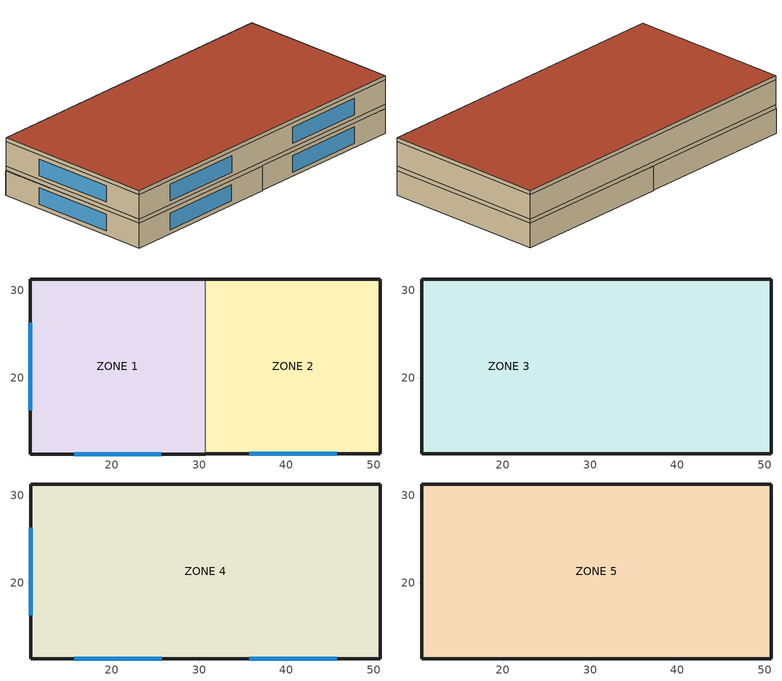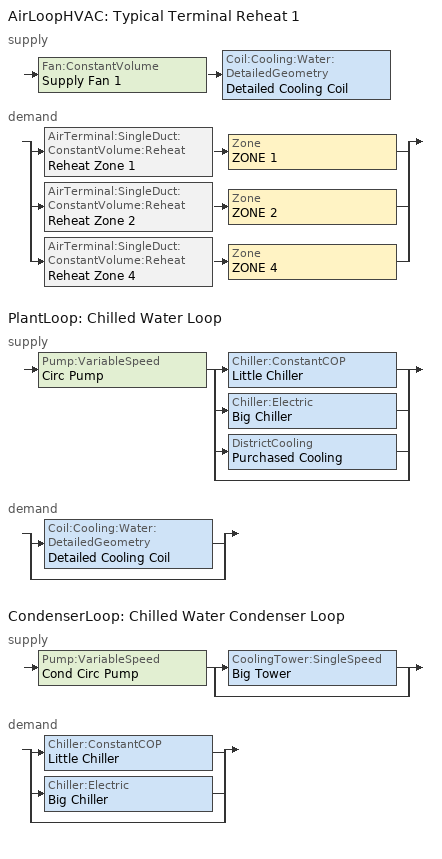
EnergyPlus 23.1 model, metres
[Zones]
ZONE 1
 floor ground (SLAB FLOOR): 30.7,11.3 10.7,11.3 10.7,31.3 30.7,31.3 z0
 wall outside (EXTERIOR): 30.7,31.3 10.7,31.3 10.7,11.3 30.7,11.3 z0:3
 wall to ZONE 2 (INTERIOR): 30.7,11.3 30.7,31.3 z0:3
 window (DOUBLE PANE TINTED WINDOW): 15.7,11.3 25.7,11.3 / 10.7,26.3 10.7,16.3 z0.5:2.5
ZONE 2
 floor ground (SLAB FLOOR): 50.73,11.32 30.73,11.32 30.73,31.32 50.73,31.32 z0
 wall outside (EXTERIOR): 30.73,11.32 50.73,11.32 50.73,31.32 30.73,31.32 z0:3
 window (DOUBLE PANE TINTED WINDOW): 35.73,11.32 45.73,11.32 z0.5:2.5
ZONE 3
 floor to ZONE 1 (PLENUM FLOOR): 30.73,11.32 10.73,11.32 10.73,31.32 30.73,31.32 z3
 floor to ZONE 2 (PLENUM FLOOR): 50.73,11.32 30.73,11.32 30.73,31.32 50.73,31.32 z3
 wall outside (EXTERIOR): 10.73,11.32 50.73,11.32 50.73,31.32 10.73,31.32 10.73,11.32 z3:3.5
ZONE 4
 floor to ZONE 3 (FLOOR39): 50.73,11.32 10.73,11.32 10.73,31.32 50.73,31.32 z3.5
 wall outside (EXTERIOR): 10.73,11.32 50.73,11.32 50.73,31.32 10.73,31.32 10.73,11.32 z3.5:6.5
 window (DOUBLE PANE TINTED WINDOW): 15.73,11.32 25.73,11.32 / 35.73,11.32 45.73,11.32 / 10.73,26.32 10.73,16.32 z4:6
ZONE 5
 floor to ZONE 4 (PLENUM FLOOR): 50.73,11.32 10.73,11.32 10.73,31.32 50.73,31.32 z6.5
 wall outside (EXTERIOR): 10.73,11.32 50.73,11.32 50.73,31.32 10.73,31.32 10.73,11.32 z6.5:7
 roof outside (ROOF31): 10.73,31.32 10.73,11.32 50.73,11.32 50.73,31.32 z7
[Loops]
AirLoopHVAC 'Typical Terminal Reheat 1'
 supply: Fan:ConstantVolume 'Supply Fan 1' > Coil:Cooling:Water:DetailedGeometry 'Detailed Cooling Coil'
 demand: split
  | AirTerminal:SingleDuct:ConstantVolume:Reheat 'Reheat Zone 1' > Zone 'ZONE 1'
  | AirTerminal:SingleDuct:ConstantVolume:Reheat 'Reheat Zone 2' > Zone 'ZONE 2'
  | AirTerminal:SingleDuct:ConstantVolume:Reheat 'Reheat Zone 4' > Zone 'ZONE 4'
PlantLoop 'Chilled Water Loop'
 supply: Pump:VariableSpeed 'Circ Pump' > split
  | Chiller:ConstantCOP 'Little Chiller'
  | Chiller:Electric 'Big Chiller'
  | DistrictCooling 'Purchased Cooling'
  | bypass
 demand: split
  | Coil:Cooling:Water:DetailedGeometry 'Detailed Cooling Coil'
  | bypass
CondenserLoop 'Chilled Water Condenser Loop'
 supply: Pump:VariableSpeed 'Cond Circ Pump' > split
  | CoolingTower:SingleSpeed 'Big Tower'
  | bypass
 demand: split
  | Chiller:ConstantCOP 'Little Chiller'
  | Chiller:Electric 'Big Chiller'
  | bypass
[Building]
BUILDING #1: North Axis {deg}=0; Terrain=Suburbs; Loads Convergence Tolerance Value {W}=0.04; Temperature Convergence Tolerance Value {deltaC}=0.4; Solar Distribution=MinimalShadowing; Maximum Number of Warmup Days=25; Minimum Number of Warmup Days=6
[Site:Location]
CHICAGO_IL_USA_WMO_725300: Latitude {deg}=42; Longitude {deg}=-87.88; Time Zone {hr}=-6; Elevation {m}=190
[SizingPeriod:DesignDay] Day of Month=21; Humidity Condition Type=Wetbulb; Barometric Pressure {Pa}=99063; Rain Indicator=No; Snow Indicator=No; Daylight Saving Time Indicator=No; Solar Model Indicator=ASHRAEClearSky
Name | Month | Day Type | Maximum Dry-Bulb Temperature {C} | Daily Dry-Bulb Temperature Range {deltaC} | Wetbulb or DewPoint at Maximum Dry-Bulb {C} | Wind Speed {m/s} | Wind Direction {deg} | Sky Clearness
CHICAGO Ann Htg 99% Condns DB | 1 | WinterDesignDay | -17.3 | 0 | -17.3 | 4.9 | 270 | 0
CHICAGO Ann Clg 1% Condns DB=>MWB | 7 | SummerDesignDay | 31.5 | 10.7 | 23 | 5.3 | 230 | 1
[Site:GroundTemperature:BuildingSurface]
20.03, 20.03, 20.13, 20.3, 20.43, 20.52, 20.62, 20.77, 20.78, 20.55, 20.44, 20.2
[Material] Thermal Absorptance=0.9
Name | Roughness | Thickness {m} | Conductivity {W/m-K} | Density {kg/m3} | Specific Heat {J/kg-K} | Solar Absorptance | Visible Absorptance
A2 - 4 IN DENSE FACE BRICK | Rough | 0.101498 | 1.245296 | 2082.4 | 920.48 | 0.93 | 0.93
B3 - 2 IN INSULATION | VeryRough | 0.0509016 | 0.0432394 | 32.03693 | 836.8 | 0.5 | 0.5
C2 - 4 IN LW CONCRETE BLOCK | MediumRough | 0.101498 | 0.380507 | 608.7016 | 836.8 | 0.65 | 0.65
E1 - 3 / 4 IN PLASTER OR GYP BOARD | Smooth | 0.01905 | 0.726422 | 1601.846 | 836.8 | 0.92 | 0.92
C7 - 8 IN LW CONCRETE BLOCK | Rough | 0.203302 | 0.570761 | 608.7016 | 836.8 | 0.65 | 0.65
CONCRETE - SAND AND GRAVEL 4 IN | MediumRough | 0.101498 | 1.729577 | 2242.585 | 836.8 | 0.6 | 0.6
E5 - ACOUSTIC TILE | MediumSmooth | 0.01905 | 0.0605352 | 480.5539 | 836.8 | 0.32 | 0.32
C5 - 4 IN HW CONCRETE | MediumRough | 0.101498 | 1.729577 | 2242.585 | 836.8 | 0.65 | 0.65
E2 - 1 / 2 IN SLAG OR STONE | Rough | 0.0127102 | 1.435549 | 881.0155 | 1673.6 | 0.55 | 0.55
E3 - 3 / 8 IN FELT AND MEMBRANE | Rough | 0.00954024 | 0.190253 | 1121.292 | 1673.6 | 0.75 | 0.75
B6 - 2 IN DENSE INSULATION | VeryRough | 0.0509016 | 0.0432394 | 91.30524 | 836.8 | 0.5 | 0.5
C12 - 2 IN HW CONCRETE | MediumRough | 0.0509016 | 1.729577 | 2242.585 | 836.8 | 0.65 | 0.65
[WindowMaterial:Glazing] Optical Data Type=SpectralAverage; Thickness {m}=0.009; Infrared Transmittance at Normal Incidence=0; Front Side Infrared Hemispherical Emissivity=0.84; Back Side Infrared Hemispherical Emissivity=0.84; Conductivity {W/m-K}=0.9
Name | Solar Transmittance at Normal Incidence | Front Side Solar Reflectance at Normal Incidence | Back Side Solar Reflectance at Normal Incidence | Visible Transmittance at Normal Incidence | Front Side Visible Reflectance at Normal Incidence | Back Side Visible Reflectance at Normal Incidence
GLASS - GREY PLATE 3 / 8 IN | 0.258 | 0.047 | 0.051 | 0.276 | 0.05 | 0.055
GLASS - CLEAR PLATE 3 / 8 IN | 0.724 | 0.065 | 0.065 | 0.858 | 0.074 | 0.074
[WindowMaterial:Gas]
WinAirB1 - AIRSPACE RESISTANCE: Gas Type=AIR; Thickness {m}=0.013
[Material:AirGap]
E4 - CEILING AIRSPACE: Thermal Resistance {m2-K/W}=0.176228
[Construction]
EXTERIOR: A2 - 4 IN DENSE FACE BRICK, B3 - 2 IN INSULATION, C2 - 4 IN LW CONCRETE BLOCK, E1 - 3 / 4 IN PLASTER OR GYP BOARD
DOUBLE PANE TINTED WINDOW: GLASS - GREY PLATE 3 / 8 IN, WinAirB1 - AIRSPACE RESISTANCE, GLASS - CLEAR PLATE 3 / 8 IN
INTERIOR: C7 - 8 IN LW CONCRETE BLOCK
SLAB FLOOR: CONCRETE - SAND AND GRAVEL 4 IN
PLENUM FLOOR: E5 - ACOUSTIC TILE
FLOOR39: E5 - ACOUSTIC TILE, E4 - CEILING AIRSPACE, C5 - 4 IN HW CONCRETE
ROOF31: E2 - 1 / 2 IN SLAG OR STONE, E3 - 3 / 8 IN FELT AND MEMBRANE, B6 - 2 IN DENSE INSULATION, C12 - 2 IN HW CONCRETE
[Zone] Type=1; Multiplier=1; Ceiling Height {m}=autocalculate; Volume {m3}=autocalculate
ZONE 1; ZONE 2; ZONE 3; ZONE 4; ZONE 5
[People] Number of People Schedule=BLDG Sch   1; Number of People Calculation Method=people; Fraction Radiant=0.6; Activity Level Schedule=Activity Lvl   1
Name | Zone or ZoneList or Space or SpaceList | Number of People
ZONE 1 People 1 | ZONE 1 | 29
ZONE 2 People 1 | ZONE 2 | 29
ZONE 4 People 1 | ZONE 4 | 57
[Lights] Schedule=BLDG Sch   2; Design Level Calculation Method=LightingLevel; Return Air Fraction=0; Fraction Radiant=0.4; Fraction Visible=0.2; Fraction Replaceable=0
Name | Zone or ZoneList or Space or SpaceList | Lighting Level {W}
ZONE 1 Lights 1 | ZONE 1 | 4310
ZONE 2 Lights 1 | ZONE 2 | 4310
ZONE 4 Lights 1 | ZONE 4 | 8610
[ElectricEquipment] Schedule=BLDG Sch   2; Design Level Calculation Method=EquipmentLevel; Fraction Latent=0; Fraction Radiant=0.3; Fraction Lost=0
Name | Zone or ZoneList or Space or SpaceList | Design Level {W}
ZONE 1 ElecEq 1 | ZONE 1 | 4310
ZONE 2 ElecEq 1 | ZONE 2 | 4310
ZONE 4 ElecEq 1 | ZONE 4 | 8610
[AirLoopHVAC]
Typical Terminal Reheat 1: Design Supply Air Flow Rate {m3/s}=4.3
[AvailabilityManager:Scheduled]
Reheat System 1 Avail: Schedule=FanAndCoilAvailSched
[PlantLoop]
Chilled Water Loop: Fluid Type=Water; Plant Equipment Operation Scheme=CW Loop Operation; Maximum Loop Temperature {C}=98; Minimum Loop Temperature {C}=1; Maximum Loop Flow Rate {m3/s}=0.0026; Minimum Loop Flow Rate {m3/s}=0; Plant Loop Volume {m3}=autocalculate; Load Distribution Scheme=Optimal
[SetpointManager:Scheduled] Control Variable=Temperature
Name | Schedule | Setpoint Node or NodeList
Chilled Water Loop Setpoint Manager | CW Loop Temp Schedule | Chilled Water Loop Setpoint Node List
Big Chiller Setpoint Manager | CW Loop Temp Schedule | Big Chiller Outlet Node
Little Chiller Setpoint Manager | CW Loop Temp Schedule | Little Chiller Outlet Node
Supply Air Temp Manager | Seasonal Reset Supply Air Temp Sch | Supply Air Temp Nodes
[PlantEquipmentOperationSchemes]
CW Loop Operation: Control Scheme 1=Peak Operation; Control Scheme 1 Schedule=On Peak; Control Scheme 2=Off Peak Operation; Control Scheme 2 Schedule=Off Peak
[PlantEquipmentOperation:CoolingLoad] Load Range 1 Lower Limit {W}=0
Name | Load Range 1 Upper Limit {W} | Range 1 Equipment List | Load Range 2 Lower Limit {W} | Load Range 2 Upper Limit {W} | Range 2 Equipment List | Load Range 3 Lower Limit {W} | Load Range 3 Upper Limit {W} | Range 3 Equipment List
Peak Operation | 70000 | Chiller Plant | 70000 | 245000 | Chiller Plant and Purchased | 245000 | 500000 | Purchased Only
Off Peak Operation | 500000 | Chiller Plant and Purchased
Year Round Tower Operation | 90000000 | All Towers
[PlantEquipmentList]
Chiller Plant: Little Chiller
Chiller Plant and Purchased: Big Chiller, Purchased Cooling
Purchased Only: Purchased Cooling
All Chillers: Big Chiller, Little Chiller
[DistrictCooling]
Purchased Cooling: Nominal Capacity {W}=680000
[Chiller:Electric]
Big Chiller: Condenser Type=WaterCooled; Nominal Capacity {W}=45000; Nominal COP {W/W}=2.75; Minimum Part Load Ratio=0.15; Maximum Part Load Ratio=1; Optimum Part Load Ratio=0.65; Design Condenser Inlet Temperature {C}=29.44; Temperature Rise Coefficient=2.682759; Design Chilled Water Outlet Temperature {C}=6.667; Design Chilled Water Flow Rate {m3/s}=0.0011; Design Condenser Fluid Flow Rate {m3/s}=0.0005; Coefficient 1 of Capacity Ratio Curve=0.944836; Coefficient 2 of Capacity Ratio Curve=-0.0570088; Coefficient 3 of Capacity Ratio Curve=-0.00185486; Coefficient 1 of Power Ratio Curve=1.907846; Coefficient 2 of Power Ratio Curve=-1.20499; Coefficient 3 of Power Ratio Curve=0.263462; Coefficient 1 of Full Load Ratio Curve=0.03303; Coefficient 2 of Full Load Ratio Curve=0.6852; Coefficient 3 of Full Load Ratio Curve=0.2818; Chilled Water Outlet Temperature Lower Limit {C}=5; Chiller Flow Mode=LeavingSetpointModulated
[Chiller:ConstantCOP]
Little Chiller: Nominal Capacity {W}=25000; Nominal COP {W/W}=2.5; Design Chilled Water Flow Rate {m3/s}=0.0011; Design Condenser Water Flow Rate {m3/s}=0.0011; Condenser Type=WaterCooled; Chiller Flow Mode=LeavingSetpointModulated
[Pump:VariableSpeed] Design Pump Head {Pa}=300000; Motor Efficiency=0.87; Fraction of Motor Inefficiencies to Fluid Stream=0; Coefficient 1 of the Part Load Performance Curve=0; Coefficient 2 of the Part Load Performance Curve=1; Coefficient 3 of the Part Load Performance Curve=0; Coefficient 4 of the Part Load Performance Curve=0; Design Minimum Flow Rate {m3/s}=0; Pump Control Type=INTERMITTENT
Name | Design Maximum Flow Rate {m3/s} | Design Power Consumption {W}
Circ Pump | 0.0025 | 1200
Cond Circ Pump | 0.0011 | 500
[CondenserLoop]
Chilled Water Condenser Loop: Fluid Type=Water; Condenser Equipment Operation Scheme=Tower Loop Operation; Maximum Loop Temperature {C}=80; Minimum Loop Temperature {C}=10; Maximum Loop Flow Rate {m3/s}=0.0011; Minimum Loop Flow Rate {m3/s}=0; Condenser Loop Volume {m3}=autocalculate; Load Distribution Scheme=SequentialLoad
[SetpointManager:FollowOutdoorAirTemperature]
MyCondenserControl: Control Variable=Temperature; Reference Temperature Type=OutdoorAirWetBulb; Offset Temperature Difference {deltaC}=0; Maximum Setpoint Temperature {C}=80; Minimum Setpoint Temperature {C}=10; Setpoint Node or NodeList=Condenser Supply Outlet Node
[CondenserEquipmentOperationSchemes]
Tower Loop Operation: Control Scheme 1=Year Round Tower Operation; Control Scheme 1 Schedule=ON
[CondenserEquipmentList]
All Towers: Big Tower
[CoolingTower:SingleSpeed]
Big Tower: Design Water Flow Rate {m3/s}=0.0011; Design Air Flow Rate {m3/s}=16; Design Fan Power {W}=1000; Design U-Factor Times Area Value {W/K}=1750; Free Convection Regime Air Flow Rate {m3/s}=0; Free Convection Regime U-Factor Times Area Value {W/K}=0; Performance Input Method=UFactorTimesAreaAndDesignWaterFlowRate
[ZoneControl:Thermostat] Control Type Schedule=Zone Control Type Sched; Control 1=Heating Setpoint with SB; Control 2=Cooling Setpoint with SB
Name | Zone or ZoneList
Zone 1 Thermostat | ZONE 1
Zone 2 Thermostat | ZONE 2
Zone 4 Thermostat | ZONE 4
[ThermostatSetpoint:SingleHeating]
Heating Setpoint with SB: Setpoint Temperature Schedule=Heating Setpoints
[ThermostatSetpoint:SingleCooling]
Cooling Setpoint with SB: Setpoint Temperature Schedule=Cooling Setpoints
[AirLoopHVAC:ReturnPlenum]
Name | Zone
Zone 3 Plenum | ZONE 3
Zone 5 Plenum | ZONE 5
[Zone equipment]
ZONE 1: Reheat Zone 1
ZONE 2: Reheat Zone 2
ZONE 4: Reheat Zone 4
[Fan:ConstantVolume]
Supply Fan 1: Availability Schedule=FanAndCoilAvailSched; Fan Total Efficiency=0.7; Pressure Rise {Pa}=600; Maximum Flow Rate {m3/s}=4.3; Motor Efficiency=0.9; Motor In Airstream Fraction=1
[Coil:Cooling:Water:DetailedGeometry]
Detailed Cooling Coil: Availability Schedule=CoolingCoilAvailSched; Maximum Water Flow Rate {m3/s}=0.0025; Tube Outside Surface Area {m2}=6.23816; Total Tube Inside Area {m2}=6.20007; Fin Surface Area {m2}=101.716; Minimum Airflow Area {m2}=0.810606; Coil Depth {m}=0.165098; Fin Diameter {m}=0.435072; Fin Thickness {m}=0.00149998; Tube Inside Diameter {m}=0.01445; Tube Outside Diameter {m}=0.0158798; Tube Thermal Conductivity {W/m-K}=385.765; Fin Thermal Conductivity {W/m-K}=203.883; Fin Spacing {m}=0.00181429; Tube Depth Spacing {m}=0.0258998; Number of Tube Rows=6; Number of Tubes per Row=16
[AirTerminal:SingleDuct:ConstantVolume:Reheat] Availability Schedule=FanAndCoilAvailSched; Maximum Hot Water or Steam Flow Rate {m3/s}=0; Minimum Hot Water or Steam Flow Rate {m3/s}=0; Convergence Tolerance=0.001
Name | Maximum Air Flow Rate {m3/s} | Reheat Coil
Reheat Zone 1 | 1.1 | Reheat Coil Zone 1
Reheat Zone 2 | 1 | Reheat Coil Zone 2
Reheat Zone 4 | 2.2 | Reheat Coil Zone 4
[Coil:Heating:Fuel] Availability Schedule=FanAndCoilAvailSched; Fuel Type=NaturalGas; Burner Efficiency=0.8
Name | Nominal Capacity {W}
Reheat Coil Zone 1 | 16000
Reheat Coil Zone 2 | 18000
Reheat Coil Zone 4 | 25000
[Controller:WaterCoil]
Main Cooling Coil Controller: Control Variable=Temperature; Action=Reverse; Actuator Variable=FLOW; Controller Convergence Tolerance {deltaC}=0.1; Maximum Actuated Flow {m3/s}=0.005; Minimum Actuated Flow {m3/s}=0
[Schedule:Compact]
BLDG Sch   1: Through: 12/31, For: Monday Tuesday Wednesday Thursday Friday, Until: 7:00, 0, Until: 8:00, 0.1, Until: 9:00, 0.5, Until: 13:00, 1, Until: 14:00, 0.5, Until: 17:00, 1, Until: 18:00, 0.5, Until: 19:00, 0.1, Until: 24:00, 0, For: AllOtherDays, Until: 24:00, 0
BLDG Sch   2: Through: 12/31, For: Monday Tuesday Wednesday Thursday Friday, Until: 7:00, 0.05, Until: 8:00, 0.2, Until: 18:00, 1, Until: 19:00, 0.5, Until: 24:00, 0.05, For: AllOtherDays, Until: 24:00, 0.05
Activity Lvl   1: Through: 12/31, For: AllDays, Until: 24:00, 140
On Peak: Through: 12/31, For: AllDays, Until: 9:00, 0, Until: 18:00, 1, Until: 24:00, 0
Off Peak: Through: 12/31, For: AllDays, Until: 9:00, 1, Until: 18:00, 0, Until: 24:00, 1
ON: Through: 12/31, For: AllDays, Until: 24:00, 1
Seasonal Reset Supply Air Temp Sch: Through: 3/31, For: AllDays, Until: 24:00, 16, Through: 9/30, For: AllDays, Until: 24:00, 13, Through: 12/31, For: AllDays, Until: 24:00, 16
CW Loop Temp Schedule: Through: 12/31, For: AllDays, Until: 24:00, 6.67
FanAndCoilAvailSched: THROUGH: 3/31, For: AllDays, Until: 24:00, 1, THROUGH: 9/30, For: Monday Tuesday Wednesday Thursday Friday, Until: 7:00, 0, Until: 17:00, 1, Until: 24:00, 0, For: AllOtherDays, Until: 24:00, 0, THROUGH: 12/31, For: AllDays, Until: 24:00, 1
CoolingCoilAvailSched: THROUGH: 3/31, For: AllDays, Until: 24:00, 0, THROUGH: 9/30, For: Monday Tuesday Wednesday Thursday Friday, Until: 7:00, 0, Until: 17:00, 1, Until: 24:00, 0, For: AllOtherDays, Until: 24:00, 0, THROUGH: 12/31, For: AllDays, Until: 24:00, 0
Heating Setpoints: THROUGH: 12/31, For: AllDays, Until: 7:00, 15, Until: 17:00, 20, Until: 24:00, 15
Cooling Setpoints: THROUGH: 12/31, For: AllDays, Until: 7:00, 30, Until: 17:00, 24, Until: 24:00, 30
Zone Control Type Sched: THROUGH: 3/31, For: AllDays, Until: 24:00, 1, THROUGH: 9/30, For: AllDays, Until: 24:00, 2, THROUGH: 12/31, For: AllDays, Until: 24:00, 1
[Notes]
Plenum.idf
Basic file description:  This deck contains 5 zones, three main zones (zones 1, 2, and 4) and two plenum zones (zones 3 and 5).
Run:      2 design days.
Internal: Typical office type loads for people, lighting, equipment.
System:   Two terminal reheat units (single duct, constant volume) serving the two inhabitable zones.
CHICAGO_IL_USA Annual Heating 99%, MaxDB=-17.3°C
CHICAGO_IL_USA Annual Cooling (DB=>MWB) 1%, MaxDB=31.5°C MWB=23°C
